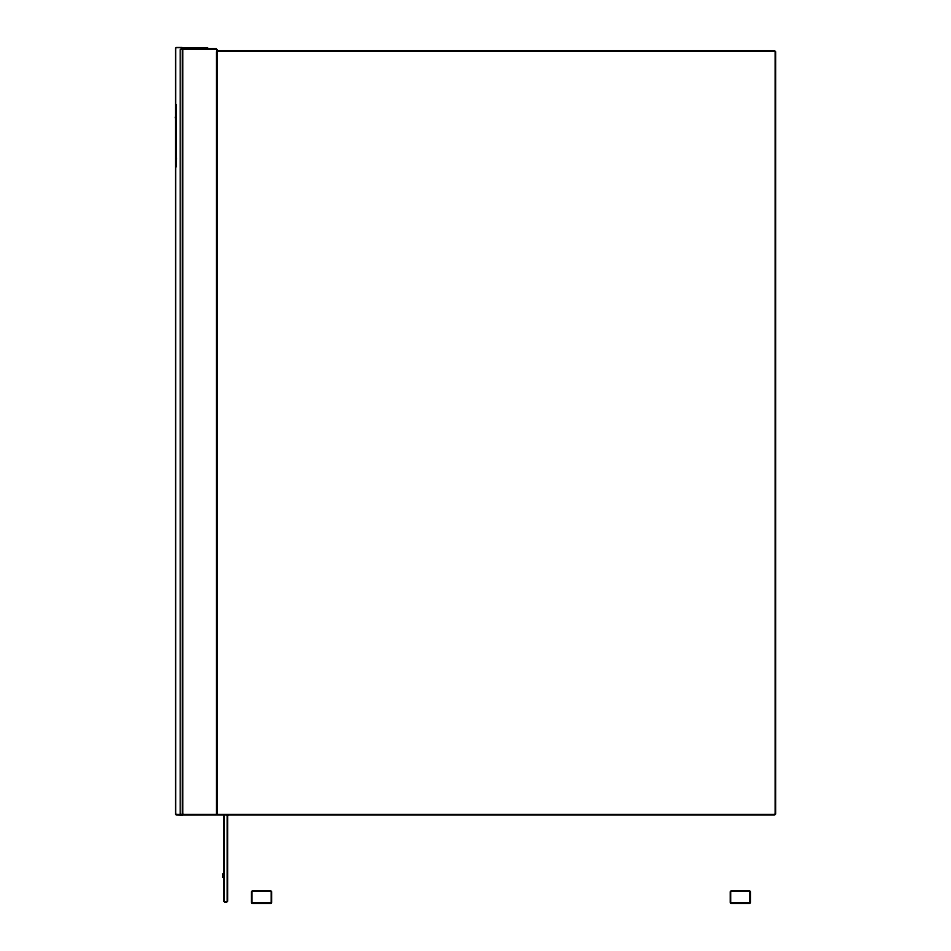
<?xml version="1.0" encoding="UTF-8"?>
<svg xmlns="http://www.w3.org/2000/svg" width="951" height="951" viewBox="0 0 951 951"><rect width="100%" height="100%" fill="white"/><g stroke="black" fill="none" stroke-linecap="round" stroke-linejoin="round"><path stroke-width="1.43" d="M176.244 47.55L182.14 47.55M186.812 47.812L197.844 47.812M183.614 47.978L207.615 47.978M183.614 48.121L207.615 48.121M182.188 48.691L216.329 48.691M180.702 49.072L216.329 49.072M217.09 50.712L774.72 50.712M217.09 51.092L774.72 51.092M180.702 814.508L216.329 814.508M217.09 814.508L774.72 814.508M182.14 814.722L175.947 814.425M176.244 814.936L216.329 814.888M217.09 814.888L774.72 814.888M252.205 890.921L270.904 890.921M731.01 890.921L749.709 890.921M252.205 891.194L270.904 891.194M731.01 891.194L749.709 891.194M224.543 901.738L226.814 901.738M224.543 902.071L226.814 902.071M252.205 903.07L270.904 903.07M731.01 903.07L749.709 903.07M252.205 903.343L270.904 903.343M731.01 903.343L749.709 903.343M775.588 51.592L775.588 814.008M775.22 51.592L775.22 814.008M750.363 891.574L750.363 902.689M750.077 891.574L750.077 902.689M730.63 891.574L730.63 902.689M730.344 891.574L730.344 902.689M271.558 891.574L271.558 902.689M271.285 891.574L271.285 902.689M251.825 891.574L251.825 902.689M251.551 891.574L251.551 902.689M227.586 814.638L227.586 901.298M227.253 814.638L227.253 901.298M224.103 814.638L224.103 901.298M223.77 814.638L223.77 901.298M223.426 874.052L223.426 877.262M223.307 873.933L223.307 877.381M223.152 873.886L223.152 877.428M222.998 873.933L222.998 877.381M217.208 49.571L217.208 814.008M216.84 49.571L216.84 814.008M216.578 51.592L216.578 814.008M182.651 48.144L182.651 814.425M182.426 48.144L182.426 814.425M180.203 49.571L180.203 814.008M176.339 157.925L176.339 159.281M175.947 104.598L175.947 166.829M175.733 104.562L175.733 166.853M175.65 47.942L175.65 814.425M175.388 117.104L175.388 117.865"/></g></svg>
